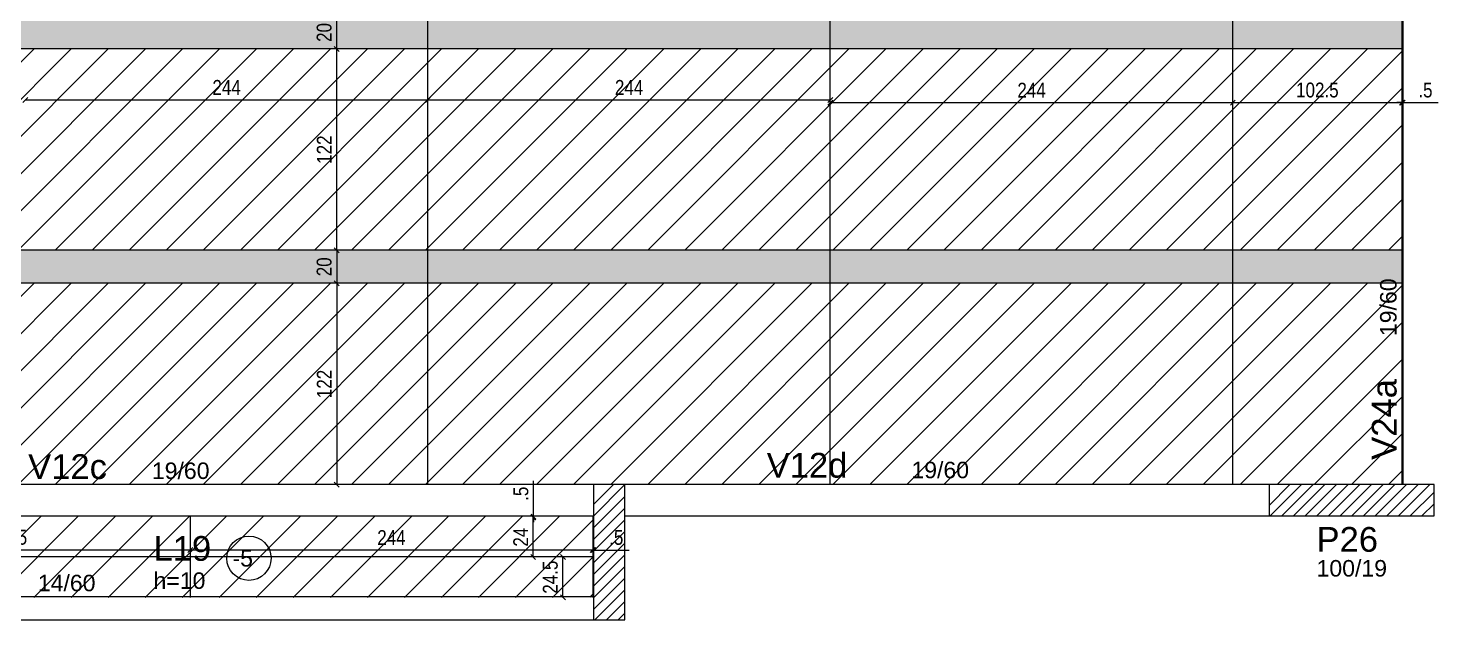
# Model space of a CAD drawing. Extents: x 2335 to 8663, y 180 to 3801.
# Drawn here: x 6799 to 7650, y 1742 to 2101 of the extents above; entities that cross this region are included whole.
import ezdxf

# ---------------------------------------------------------------- set-up
doc = ezdxf.new("R2010")
doc.units = 0
for name, color, linetype in [('3', 3, 'Continuous'), ('4', 4, 'Continuous'), ('8', 8, 'Continuous'), ('COTA', 241, 'Continuous'), ('ES-VIGA', 3, 'Continuous'), ('L-D', 2, 'Continuous'), ('L-N', 4, 'Continuous'), ('Painéis', 200, 'Continuous'), ('Pilares', 5, 'Continuous'), ('VIG-D', 2, 'Continuous')]:
    doc.layers.add(name, color=color, linetype=linetype)
doc.layers.add('Hachura', color=251, linetype='Continuous', lineweight=9)
doc.layers.add('REAPROVEITAMENTO', color=251, linetype='Continuous', lineweight=9)
doc.styles.add('COTA TECNICA-50', font='techl___.ttf', dxfattribs={"height": 9})
doc.styles.get("Standard").update_dxf_attribs({"font": 'arial.ttf'})
doc.dimstyles.new('COTA PAINEL-50', dxfattribs={"dimtxt": 9, "dimasz": 3, "dimexe": 3, "dimexo": 3, "dimgap": 3, "dimtad": 1, "dimdec": 1, "dimzin": 12, "dimdsep": 46, "dimtxsty": 'COTA TECNICA-50', "dimblk1": 'OBLIQUE', "dimblk2": 'OBLIQUE', "dimsah": 1, "dimcen": 0.9, "dimclrd": 4, "dimclre": 4, "dimclrt": 240, "dimadec": 1, "dimazin": 3, "dimtfac": 1, "dimtdec": 1, "dimtmove": 0, "dimatfit": 3, "dimfxl": 1, "dimtolj": 1, "dimtzin": 12, "dimarcsym": 0})

# ---------------------------------------------------------------- blocks, each defined once
blk = doc.blocks.new('_Oblique')
at = {"color": 0, "linetype": 'ByBlock', "lineweight": -2}
blk.add_line((-0.5, -0.5), (0.5, 0.5), dxfattribs=at)
blk = doc.blocks.new('*D130')
at = {"layer": 'COTA', "color": 4, "lineweight": -2, "transparency": 16777216}
for p, q in [((7631.93, 2055.44), (7628.93, 2055.44)), ((7631.93, 2055.44), (7632.43, 2055.44)), ((7632.43, 2057.98), (7632.43, 2058.44)), ((7632.43, 2055.44), (7654.02, 2055.44))]:
    blk.add_line(p, q, dxfattribs=at)
at = {"layer": 'Defpoints', "color": 0, "transparency": 16777216}
for p in [(7631.93, 2055.44), (7632.43, 2055.44), (7632.43, 2054.98)]:
    blk.add_point(p, dxfattribs=at)
at = {"layer": 'COTA', "color": 4, "lineweight": -2, "transparency": 16777216, "xscale": 3, "yscale": 3, "zscale": 3}
blk.add_blockref('_Oblique', (7631.93, 2055.44), dxfattribs=at)
at = {"layer": 'COTA', "color": 4, "lineweight": -2, "transparency": 16777216, "xscale": 3, "yscale": 3, "zscale": 3, "rotation": 180}
blk.add_blockref('_Oblique', (7632.43, 2055.44), dxfattribs=at)
at = {"layer": 'COTA', "color": 240, "transparency": 16777216, "insert": (7646.22, 2063.04), "char_height": 9, "attachment_point": 5, "style": 'COTA TECNICA-50'}
blk.add_mtext('\\A1;.5', dxfattribs=at)
blk = doc.blocks.new('*D139')
at = {"layer": 'Defpoints', "color": 0, "transparency": 16777216}
for p in [(6986.19, 2087.98), (6986.19, 2087.98), (6986.19, 1965.98)]:
    blk.add_point(p, dxfattribs=at)
at = {"layer": 'Painéis', "color": 4, "lineweight": -2, "transparency": 16777216}
blk.add_line((6986.19, 1965.98), (6986.19, 2087.98), dxfattribs=at)
at = {"layer": 'Painéis', "color": 4, "lineweight": -2, "transparency": 16777216, "xscale": 3, "yscale": 3, "zscale": 3}
for p, rotation in [((6986.19, 2087.98), 90), ((6986.19, 1965.98), 270)]:
    blk.add_blockref('_Oblique', p, dxfattribs=dict(at, rotation=rotation))
at = {"layer": 'Painéis', "color": 240, "transparency": 16777216, "insert": (6978.63, 2026.98), "char_height": 9, "attachment_point": 5, "rotation": 90, "style": 'COTA TECNICA-50'}
blk.add_mtext('\\A1;122', dxfattribs=at)
blk = doc.blocks.new('*D140')
at = {"layer": 'Defpoints', "color": 0, "transparency": 16777216}
for p in [(6986.19, 2107.98), (6986.19, 2107.98), (6986.19, 2087.98)]:
    blk.add_point(p, dxfattribs=at)
at = {"layer": 'Painéis', "color": 4, "lineweight": -2, "transparency": 16777216}
blk.add_line((6986.19, 2087.98), (6986.19, 2107.98), dxfattribs=at)
at = {"layer": 'Painéis', "color": 4, "lineweight": -2, "transparency": 16777216, "xscale": 3, "yscale": 3, "zscale": 3}
for p, rotation in [((6986.19, 2107.98), 90), ((6986.19, 2087.98), 270)]:
    blk.add_blockref('_Oblique', p, dxfattribs=dict(at, rotation=rotation))
at = {"layer": 'Painéis', "color": 240, "transparency": 16777216, "insert": (6978.6, 2097.98), "char_height": 9, "attachment_point": 5, "rotation": 90, "style": 'COTA TECNICA-50'}
blk.add_mtext('\\A1;20', dxfattribs=at)
blk = doc.blocks.new('*D209')
at = {"layer": 'Defpoints', "color": 0, "transparency": 16777216}
for p in [(6797.43, 2057.1), (7041.43, 2057.1), (7041.43, 2057.1)]:
    blk.add_point(p, dxfattribs=at)
at = {"layer": 'Painéis', "color": 4, "lineweight": -2, "transparency": 16777216}
blk.add_line((6797.43, 2057.1), (7041.43, 2057.1), dxfattribs=at)
at = {"layer": 'Painéis', "color": 4, "lineweight": -2, "transparency": 16777216, "xscale": 3, "yscale": 3, "zscale": 3, "rotation": 180}
blk.add_blockref('_Oblique', (6797.43, 2057.1), dxfattribs=at)
at = {"layer": 'Painéis', "color": 4, "lineweight": -2, "transparency": 16777216, "xscale": 3, "yscale": 3, "zscale": 3}
blk.add_blockref('_Oblique', (7041.43, 2057.1), dxfattribs=at)
at = {"layer": 'Painéis', "color": 240, "transparency": 16777216, "insert": (6919.43, 2064.67), "char_height": 9, "attachment_point": 5, "style": 'COTA TECNICA-50'}
blk.add_mtext('\\A1;244', dxfattribs=at)
blk = doc.blocks.new('*D210')
at = {"layer": 'Defpoints', "color": 0, "transparency": 16777216}
for p in [(7041.43, 2057.1), (7285.43, 2057.1), (7285.43, 2057.1)]:
    blk.add_point(p, dxfattribs=at)
at = {"layer": 'Painéis', "color": 4, "lineweight": -2, "transparency": 16777216}
blk.add_line((7041.43, 2057.1), (7285.43, 2057.1), dxfattribs=at)
at = {"layer": 'Painéis', "color": 4, "lineweight": -2, "transparency": 16777216, "xscale": 3, "yscale": 3, "zscale": 3, "rotation": 180}
blk.add_blockref('_Oblique', (7041.43, 2057.1), dxfattribs=at)
at = {"layer": 'Painéis', "color": 4, "lineweight": -2, "transparency": 16777216, "xscale": 3, "yscale": 3, "zscale": 3}
blk.add_blockref('_Oblique', (7285.43, 2057.1), dxfattribs=at)
at = {"layer": 'Painéis', "color": 240, "transparency": 16777216, "insert": (7163.43, 2064.67), "char_height": 9, "attachment_point": 5, "style": 'COTA TECNICA-50'}
blk.add_mtext('\\A1;244', dxfattribs=at)
blk = doc.blocks.new('*D53')
at = {"layer": 'Defpoints', "color": 0, "transparency": 16777216}
for p in [(7285.43, 2055.44), (7529.43, 2055.44), (7529.43, 2052.44)]:
    blk.add_point(p, dxfattribs=at)
at = {"layer": 'Painéis', "color": 4, "lineweight": -2, "transparency": 16777216}
for p, q in [((7285.43, 2055.44), (7529.43, 2055.44)), ((7529.43, 2055.44), (7529.43, 2058.44))]:
    blk.add_line(p, q, dxfattribs=at)
at = {"layer": 'Painéis', "color": 4, "lineweight": -2, "transparency": 16777216, "xscale": 3, "yscale": 3, "zscale": 3, "rotation": 180}
blk.add_blockref('_Oblique', (7285.43, 2055.44), dxfattribs=at)
at = {"layer": 'Painéis', "color": 4, "lineweight": -2, "transparency": 16777216, "xscale": 3, "yscale": 3, "zscale": 3}
blk.add_blockref('_Oblique', (7529.43, 2055.44), dxfattribs=at)
at = {"layer": 'Painéis', "color": 240, "transparency": 16777216, "insert": (7407.43, 2063.01), "char_height": 9, "attachment_point": 5, "style": 'COTA TECNICA-50'}
blk.add_mtext('\\A1;244', dxfattribs=at)
blk = doc.blocks.new('*D54')
at = {"layer": 'Defpoints', "color": 0, "transparency": 16777216}
for p in [(7529.43, 2052.44), (7631.93, 2055.44), (7631.93, 2055.44)]:
    blk.add_point(p, dxfattribs=at)
at = {"layer": 'Painéis', "color": 4, "lineweight": -2, "transparency": 16777216}
for q in [(7529.43, 2058.44), (7631.93, 2055.44)]:
    blk.add_line((7529.43, 2055.44), q, dxfattribs=at)
at = {"layer": 'Painéis', "color": 4, "lineweight": -2, "transparency": 16777216, "xscale": 3, "yscale": 3, "zscale": 3, "rotation": 180}
blk.add_blockref('_Oblique', (7529.43, 2055.44), dxfattribs=at)
at = {"layer": 'Painéis', "color": 4, "lineweight": -2, "transparency": 16777216, "xscale": 3, "yscale": 3, "zscale": 3}
blk.add_blockref('_Oblique', (7631.93, 2055.44), dxfattribs=at)
at = {"layer": 'Painéis', "color": 240, "transparency": 16777216, "insert": (7580.68, 2063.04), "char_height": 9, "attachment_point": 5, "style": 'COTA TECNICA-50'}
blk.add_mtext('\\A1;102.5', dxfattribs=at)
blk = doc.blocks.new('*D252')
at = {"layer": 'Defpoints', "color": 0, "transparency": 16777216}
for p in [(6986.19, 1965.98), (6986.19, 1945.98), (6986.19, 1945.98)]:
    blk.add_point(p, dxfattribs=at)
at = {"layer": 'Painéis', "color": 4, "lineweight": -2, "transparency": 16777216}
for p, q in [((6983.19, 1965.98), (6983.19, 1965.98)), ((6986.19, 1965.98), (6986.19, 1945.98)), ((6983.19, 1945.98), (6983.19, 1945.98))]:
    blk.add_line(p, q, dxfattribs=at)
at = {"layer": 'Painéis', "color": 4, "lineweight": -2, "transparency": 16777216, "xscale": 3, "yscale": 3, "zscale": 3}
for p, rotation in [((6986.19, 1965.98), 90), ((6986.19, 1945.98), 270)]:
    blk.add_blockref('_Oblique', p, dxfattribs=dict(at, rotation=rotation))
at = {"layer": 'Painéis', "color": 240, "transparency": 16777216, "insert": (6978.6, 1955.98), "char_height": 9, "attachment_point": 5, "rotation": 90, "style": 'COTA TECNICA-50'}
blk.add_mtext('\\A1;20', dxfattribs=at)
blk = doc.blocks.new('*D253')
at = {"layer": 'Defpoints', "color": 0, "transparency": 16777216}
for p in [(6986.19, 1945.98), (6986.19, 1823.97), (6986.19, 1823.97)]:
    blk.add_point(p, dxfattribs=at)
at = {"layer": 'Painéis', "color": 4, "lineweight": -2, "transparency": 16777216}
blk.add_line((6986.19, 1945.98), (6986.19, 1823.97), dxfattribs=at)
at = {"layer": 'Painéis', "color": 4, "lineweight": -2, "transparency": 16777216, "xscale": 3, "yscale": 3, "zscale": 3}
for p, rotation in [((6986.19, 1945.98), 90), ((6986.19, 1823.97), 270)]:
    blk.add_blockref('_Oblique', p, dxfattribs=dict(at, rotation=rotation))
at = {"layer": 'Painéis', "color": 240, "transparency": 16777216, "insert": (6978.63, 1884.97), "char_height": 9, "attachment_point": 5, "rotation": 90, "style": 'COTA TECNICA-50'}
blk.add_mtext('\\A1;122', dxfattribs=at)
blk = doc.blocks.new('*D166')
at = {"layer": 'Defpoints', "color": 0, "transparency": 16777216}
for p in [(7123.3, 1780.14), (7123.3, 1780.14), (7123.3, 1755.64)]:
    blk.add_point(p, dxfattribs=at)
at = {"layer": 'Painéis', "color": 4, "lineweight": -2, "transparency": 16777216}
blk.add_line((7123.3, 1755.64), (7123.3, 1780.14), dxfattribs=at)
at = {"layer": 'Painéis', "color": 4, "lineweight": -2, "transparency": 16777216, "xscale": 3, "yscale": 3, "zscale": 3}
for p, rotation in [((7123.3, 1780.14), 90), ((7123.3, 1755.64), 270)]:
    blk.add_blockref('_Oblique', p, dxfattribs=dict(at, rotation=rotation))
at = {"layer": 'Painéis', "color": 240, "transparency": 16777216, "insert": (7115.7, 1767.89), "char_height": 9, "attachment_point": 5, "rotation": 90, "style": 'COTA TECNICA-50'}
blk.add_mtext('\\A1;24.5', dxfattribs=at)
blk = doc.blocks.new('*D167')
at = {"layer": 'Defpoints', "color": 0, "transparency": 16777216}
for p in [(7105.29, 1804.14), (7105.29, 1804.14), (7105.29, 1780.14)]:
    blk.add_point(p, dxfattribs=at)
at = {"layer": 'Painéis', "color": 4, "lineweight": -2, "transparency": 16777216}
blk.add_line((7105.29, 1780.14), (7105.29, 1804.14), dxfattribs=at)
at = {"layer": 'Painéis', "color": 4, "lineweight": -2, "transparency": 16777216, "xscale": 3, "yscale": 3, "zscale": 3}
for p, rotation in [((7105.29, 1804.14), 90), ((7105.29, 1780.14), 270)]:
    blk.add_blockref('_Oblique', p, dxfattribs=dict(at, rotation=rotation))
at = {"layer": 'Painéis', "color": 240, "transparency": 16777216, "insert": (7097.72, 1792.14), "char_height": 9, "attachment_point": 5, "rotation": 90, "style": 'COTA TECNICA-50'}
blk.add_mtext('\\A1;24', dxfattribs=at)
blk = doc.blocks.new('*D168')
at = {"layer": 'Defpoints', "color": 0, "transparency": 16777216}
for p in [(7105.48, 1804.64), (7105.48, 1804.64), (7105.48, 1804.14)]:
    blk.add_point(p, dxfattribs=at)
at = {"layer": 'Painéis', "color": 4, "lineweight": -2, "transparency": 16777216}
for p, q in [((7105.48, 1804.64), (7105.48, 1826.23)), ((7105.48, 1804.14), (7105.48, 1804.64)), ((7105.48, 1804.14), (7105.48, 1801.14))]:
    blk.add_line(p, q, dxfattribs=at)
at = {"layer": 'Painéis', "color": 4, "lineweight": -2, "transparency": 16777216, "xscale": 3, "yscale": 3, "zscale": 3}
for p, rotation in [((7105.48, 1804.64), 270), ((7105.48, 1804.14), 90)]:
    blk.add_blockref('_Oblique', p, dxfattribs=dict(at, rotation=rotation))
at = {"layer": 'Painéis', "color": 240, "transparency": 16777216, "insert": (7097.88, 1818.43), "char_height": 9, "attachment_point": 5, "rotation": 90, "style": 'COTA TECNICA-50'}
blk.add_mtext('\\A1;.5', dxfattribs=at)
blk = doc.blocks.new('*D262')
at = {"layer": 'Defpoints', "color": 0, "transparency": 16777216}
for p in [(7141.36, 1784.54), (7141.86, 1784.54), (7141.86, 1784.33)]:
    blk.add_point(p, dxfattribs=at)
at = {"layer": 'Painéis', "color": 4, "lineweight": -2, "transparency": 16777216}
for p, q in [((7141.36, 1784.33), (7138.36, 1784.33)), ((7141.36, 1784.33), (7141.86, 1784.33)), ((7141.36, 1781.54), (7141.36, 1781.33)), ((7141.86, 1784.33), (7163.45, 1784.33)), ((7141.86, 1781.54), (7141.86, 1781.33))]:
    blk.add_line(p, q, dxfattribs=at)
at = {"layer": 'Painéis', "color": 4, "lineweight": -2, "transparency": 16777216, "xscale": 3, "yscale": 3, "zscale": 3}
blk.add_blockref('_Oblique', (7141.36, 1784.33), dxfattribs=at)
at = {"layer": 'Painéis', "color": 4, "lineweight": -2, "transparency": 16777216, "xscale": 3, "yscale": 3, "zscale": 3, "rotation": 180}
blk.add_blockref('_Oblique', (7141.86, 1784.33), dxfattribs=at)
at = {"layer": 'Painéis', "color": 240, "transparency": 16777216, "insert": (7155.65, 1791.93), "char_height": 9, "attachment_point": 5, "style": 'COTA TECNICA-50'}
blk.add_mtext('\\A1;.5', dxfattribs=at)
blk = doc.blocks.new('*D263')
at = {"layer": 'Defpoints', "color": 0, "transparency": 16777216}
for p in [(6897.36, 1784.33), (6897.36, 1784.33), (7141.36, 1784.33)]:
    blk.add_point(p, dxfattribs=at)
at = {"layer": 'Painéis', "color": 4, "lineweight": -2, "transparency": 16777216}
blk.add_line((7141.36, 1784.33), (6897.36, 1784.33), dxfattribs=at)
at = {"layer": 'Painéis', "color": 4, "lineweight": -2, "transparency": 16777216, "xscale": 3, "yscale": 3, "zscale": 3, "rotation": 180}
blk.add_blockref('_Oblique', (6897.36, 1784.33), dxfattribs=at)
at = {"layer": 'Painéis', "color": 4, "lineweight": -2, "transparency": 16777216, "xscale": 3, "yscale": 3, "zscale": 3}
blk.add_blockref('_Oblique', (7141.36, 1784.33), dxfattribs=at)
at = {"layer": 'Painéis', "color": 240, "transparency": 16777216, "insert": (7019.36, 1791.89), "char_height": 9, "attachment_point": 5, "style": 'COTA TECNICA-50'}
blk.add_mtext('\\A1;244', dxfattribs=at)
blk = doc.blocks.new('*D169')
at = {"layer": 'Defpoints', "color": 0, "transparency": 16777216}
for p in [(6673.86, 1784.33), (6673.86, 1784.33), (6897.36, 1784.33)]:
    blk.add_point(p, dxfattribs=at)
at = {"layer": 'Painéis', "color": 4, "lineweight": -2, "transparency": 16777216}
blk.add_line((6897.36, 1784.33), (6673.86, 1784.33), dxfattribs=at)
at = {"layer": 'Painéis', "color": 4, "lineweight": -2, "transparency": 16777216, "xscale": 3, "yscale": 3, "zscale": 3, "rotation": 180}
blk.add_blockref('_Oblique', (6673.86, 1784.33), dxfattribs=at)
at = {"layer": 'Painéis', "color": 4, "lineweight": -2, "transparency": 16777216, "xscale": 3, "yscale": 3, "zscale": 3}
blk.add_blockref('_Oblique', (6897.36, 1784.33), dxfattribs=at)
at = {"layer": 'Painéis', "color": 240, "transparency": 16777216, "insert": (6785.61, 1792.02), "char_height": 9, "attachment_point": 5, "style": 'COTA TECNICA-50'}
blk.add_mtext('\\A1;223.5', dxfattribs=at)

msp = doc.modelspace()

# ---------------------------------------------------------------- hatches: boundary and pattern name
at = {"layer": 'Hachura', "linetype": 'ByBlock'}
h = msp.add_hatch(color=256, dxfattribs=at)
h.dxf.hatch_style = 1
h.paths.add_polyline_path([(7631.93, 2107.98), (7631.93, 2087.94), (5699.94, 2087.94), (5699.94, 2107.98)])
h = msp.add_hatch(color=256, dxfattribs=at)
h.dxf.hatch_style = 1
h.paths.add_polyline_path([(7631.93, 1965.98), (7631.93, 1945.94), (5699.94, 1945.94), (5699.94, 1965.98)])
at = {"layer": 'REAPROVEITAMENTO', "linetype": 'ByBlock'}
h = msp.add_hatch(dxfattribs=at)
h.set_pattern_fill('ANSI31', color=256, scale=5, style=2)
h.set_pattern_definition([(45, (-39.479, -690.748), (-11.22532, 11.22532), [])])
h.paths.add_polyline_path([(7631.93, 2087.98), (5699.94, 2087.98), (5699.94, 2081.48), (5699.94, 1965.98), (7631.93, 1965.98)])
h = msp.add_hatch(dxfattribs=at)
h.set_pattern_fill('ANSI31', color=256, scale=5, style=2)
h.set_pattern_definition([(45, (-39.479, -832.748), (-11.22532, 11.22532), [])])
h.paths.add_polyline_path([(5699.94, 1945.98), (5699.94, 1823.98), (7631.93, 1823.98), (7631.93, 1945.98)])
h = msp.add_hatch(dxfattribs=at)
h.set_pattern_fill('ANSI31', color=256, scale=5, style=2)
h.set_pattern_definition([(45, (2048.297, -1068.061), (-11.22532, 11.22532), [])])
h.paths.add_polyline_path([(7141.86, 1804.8), (6673.86, 1804.59), (6673.86, 1755.48), (7141.86, 1755.68)])

# ---------------------------------------------------------------- linework, layer by layer
at = {"layer": '3', "linetype": 'Continuous'}
msp.add_circle((6932.99, 1779.34), 13.42, dxfattribs=at)
at = {"layer": '8', "linetype": 'Continuous'}
for p, q in [((7141.94, 1804.95), (7160.94, 1823.99)), ((7141.94, 1812.02), (7153.92, 1823.99)), ((7320.56, 1823.99), (7320.56, 1823.99)), ((7551.44, 1811.39), (7564.04, 1823.99)), ((7552.11, 1804.99), (7571.11, 1823.99)), ((7559.18, 1804.99), (7578.18, 1823.99)), ((7566.25, 1804.99), (7585.25, 1823.99)), ((7573.32, 1804.99), (7592.32, 1823.99)), ((7580.39, 1804.99), (7599.39, 1823.99)), ((7587.46, 1804.99), (7606.46, 1823.99)), ((7594.53, 1804.99), (7613.53, 1823.99)), ((7601.6, 1804.99), (7620.6, 1823.99)), ((7608.67, 1804.99), (7627.67, 1823.99)), ((7615.75, 1804.99), (7634.75, 1823.99)), ((7622.82, 1804.99), (7641.82, 1823.99)), ((7629.89, 1804.99), (7648.89, 1823.99)), ((7141.94, 1797.87), (7160.94, 1816.87)), ((7636.96, 1804.99), (7651.44, 1819.47)), ((7141.94, 1790.8), (7160.94, 1809.8)), ((7160.94, 1804.99), (7160.94, 1804.99)), ((7551.44, 1804.99), (7551.44, 1804.99)), ((7551.44, 1804.99), (7551.44, 1804.99)), ((7644.03, 1804.99), (7651.44, 1812.4)), ((7141.94, 1783.73), (7160.94, 1802.73)), ((7141.94, 1776.66), (7160.94, 1795.66)), ((7141.94, 1769.59), (7160.94, 1788.59)), ((7141.94, 1762.52), (7160.94, 1781.52)), ((7151.44, 1782.99), (7151.44, 1782.99)), ((7141.94, 1755.45), (7160.94, 1774.45)), ((7141.94, 1748.38), (7160.94, 1767.38)), ((7142.63, 1741.99), (7160.94, 1760.31)), ((7149.7, 1741.99), (7160.94, 1753.24)), ((7156.77, 1741.99), (7160.94, 1746.16)), ((7141.94, 1741.99), (7141.94, 1741.99)), ((7141.94, 1741.99), (7141.94, 1741.99)), ((7141.94, 1741.99), (7141.94, 1741.99)), ((7160.94, 1741.99), (7160.94, 1741.99)), ((7160.94, 1741.99), (7160.94, 1741.99)), ((7160.94, 1741.99), (7160.94, 1741.99))]:
    msp.add_line(p, q, dxfattribs=at)
at = {"layer": 'ES-VIGA', "linetype": 'Continuous'}
for points in [[(7632.44, 2257.99), (7632.44, 1823.99)], [(7141.94, 1823.99), (6673.93, 1823.99)], [(7551.44, 1823.99), (7160.94, 1823.99)], [(6673.93, 1804.99), (7141.94, 1804.99)], [(7160.94, 1804.99), (7551.44, 1804.99)], [(7141.94, 1755.99), (6673.93, 1755.99)], [(6664.43, 1741.99), (7141.94, 1741.99)]]:
    msp.add_lwpolyline(points, dxfattribs=at)
at = {"layer": 'Painéis'}
for p, q in [((7041.43, 1823.97), (7041.43, 2710.47)), ((7285.43, 1823.97), (7285.43, 2710.47)), ((7529.43, 1823.97), (7529.43, 2446.47)), ((7631.93, 2257.97), (7631.93, 1823.98)), ((7631.93, 2087.98), (5699.94, 2087.98)), ((7631.93, 1965.98), (5699.94, 1965.98)), ((7631.93, 1945.98), (5699.94, 1945.98)), ((7632.43, 1823.98), (5706.94, 1823.98)), ((6897.36, 1804.64), (6897.36, 1755.64)), ((7141.36, 1804.64), (7141.36, 1755.64)), ((7141.86, 1780.14), (6673.86, 1780.14))]:
    msp.add_line(p, q, dxfattribs=at)
at = {"layer": 'Pilares', "linetype": 'Continuous'}
for points in [[(7141.94, 1741.99), (7160.94, 1741.99), (7160.94, 1823.99), (7141.94, 1823.99), (7141.94, 1741.99)], [(7551.44, 1804.99), (7651.44, 1804.99), (7651.44, 1823.99), (7551.44, 1823.99), (7551.44, 1804.99)]]:
    msp.add_lwpolyline(points, dxfattribs=at)

# ---------------------------------------------------------------- texts
at = {"layer": '4', "linetype": 'Continuous'}
msp.add_text('V24a', height=15, rotation=90, dxfattribs=at).set_placement((7628.69, 1838.99))
for s, p in [('V12c', (6799.12, 1827.39)), ('V12d', (7246.86, 1828.22)), ('L19', (6875.13, 1777.8))]:
    msp.add_text(s, height=15, dxfattribs=at).set_placement(p)
at = {"layer": 'L-D', "linetype": 'Continuous'}
msp.add_text('h=10', height=10, dxfattribs=at).set_placement((6875.13, 1760.8))
at = {"layer": 'L-N', "linetype": 'Continuous'}
msp.add_text('P26', height=15, dxfattribs=at).set_placement((7580.19, 1783.28))
at = {"layer": 'VIG-D', "linetype": 'Continuous'}
msp.add_text('19/60', height=10, rotation=90, dxfattribs=at).set_placement((7628.69, 1913.99))
for s, p in [('19/60', (7334.57, 1827.84)), ('19/60', (6874.12, 1827.39)), ('-5', (6922.99, 1774.34)), ('100/19', (7580.19, 1768.28)), ('14/60', (6804.99, 1759.36))]:
    msp.add_text(s, height=10, dxfattribs=at).set_placement(p)

# ---------------------------------------------------------------- dimensions: what is measured, and where the dimension line sits
at = {"layer": 'COTA'}
dim = msp.add_linear_dim(base=(7632.43, 2055.44), p1=(7631.93, 2055.44), p2=(7632.43, 2054.98), dimstyle='COTA PAINEL-50', dxfattribs=at)
dim.commit()
dim.dimension.update_dxf_attribs({"geometry": '*D130', "text_midpoint": (7646.22, 2063.04)})
at = {"layer": 'Painéis'}
for base, p1, p2, picture, middle in [((6986.19, 2107.98), (6986.19, 2087.98), (6986.19, 2107.98), '*D140', (6978.6, 2097.98)), ((6986.19, 2087.98), (6986.19, 1965.98), (6986.19, 2087.98), '*D139', (6978.63, 2026.98)), ((6986.19, 1945.98), (6986.19, 1965.98), (6986.19, 1945.98), '*D252', (6978.6, 1955.98)), ((6986.19, 1823.97), (6986.19, 1945.98), (6986.19, 1823.97), '*D253', (6978.63, 1884.97)), ((7105.48, 1804.64), (7105.48, 1804.14), (7105.48, 1804.64), '*D168', (7097.88, 1818.43)), ((7105.29, 1804.14), (7105.29, 1780.14), (7105.29, 1804.14), '*D167', (7097.72, 1792.14))]:
    dim = msp.add_linear_dim(base=base, p1=p1, p2=p2, angle=90, dimstyle='COTA PAINEL-50', dxfattribs=at)
    dim.commit()
    dim.dimension.update_dxf_attribs({"geometry": picture, "text_midpoint": middle})
for base, p1, p2, picture, middle in [((7041.43, 2057.1), (6797.43, 2057.1), (7041.43, 2057.1), '*D209', (6919.43, 2064.67)), ((7285.43, 2057.1), (7041.43, 2057.1), (7285.43, 2057.1), '*D210', (7163.43, 2064.67)), ((7529.43, 2055.44), (7285.43, 2055.44), (7529.43, 2052.44), '*D53', (7407.43, 2063.01)), ((7631.93, 2055.44), (7529.43, 2052.44), (7631.93, 2055.44), '*D54', (7580.68, 2063.04))]:
    dim = msp.add_linear_dim(base=base, p1=p1, p2=p2, dimstyle='COTA PAINEL-50', override={"dimtmove": 1}, dxfattribs=at)
    dim.commit()
    dim.dimension.update_dxf_attribs({"geometry": picture, "text_midpoint": middle})
for base, p1, p2, picture, middle in [((6673.86, 1784.33), (6897.36, 1784.33), (6673.86, 1784.33), '*D169', (6785.61, 1792.02)), ((6897.36, 1784.33), (7141.36, 1784.33), (6897.36, 1784.33), '*D263', (7019.36, 1791.89)), ((7141.86, 1784.33), (7141.36, 1784.54), (7141.86, 1784.54), '*D262', (7155.65, 1791.93))]:
    dim = msp.add_linear_dim(base=base, p1=p1, p2=p2, dimstyle='COTA PAINEL-50', dxfattribs=at)
    dim.commit()
    dim.dimension.update_dxf_attribs({"geometry": picture, "text_midpoint": middle})
dim = msp.add_linear_dim(base=(7123.3, 1780.14), p1=(7123.3, 1755.64), p2=(7123.3, 1780.14), angle=90, dimstyle='COTA PAINEL-50', dxfattribs=at)
dim.commit()
dim.dimension.update_dxf_attribs({"geometry": '*D166', "text_midpoint": (7123.3, 1767.89), "dimtype": 160})

doc.saveas('drawing.dxf')
